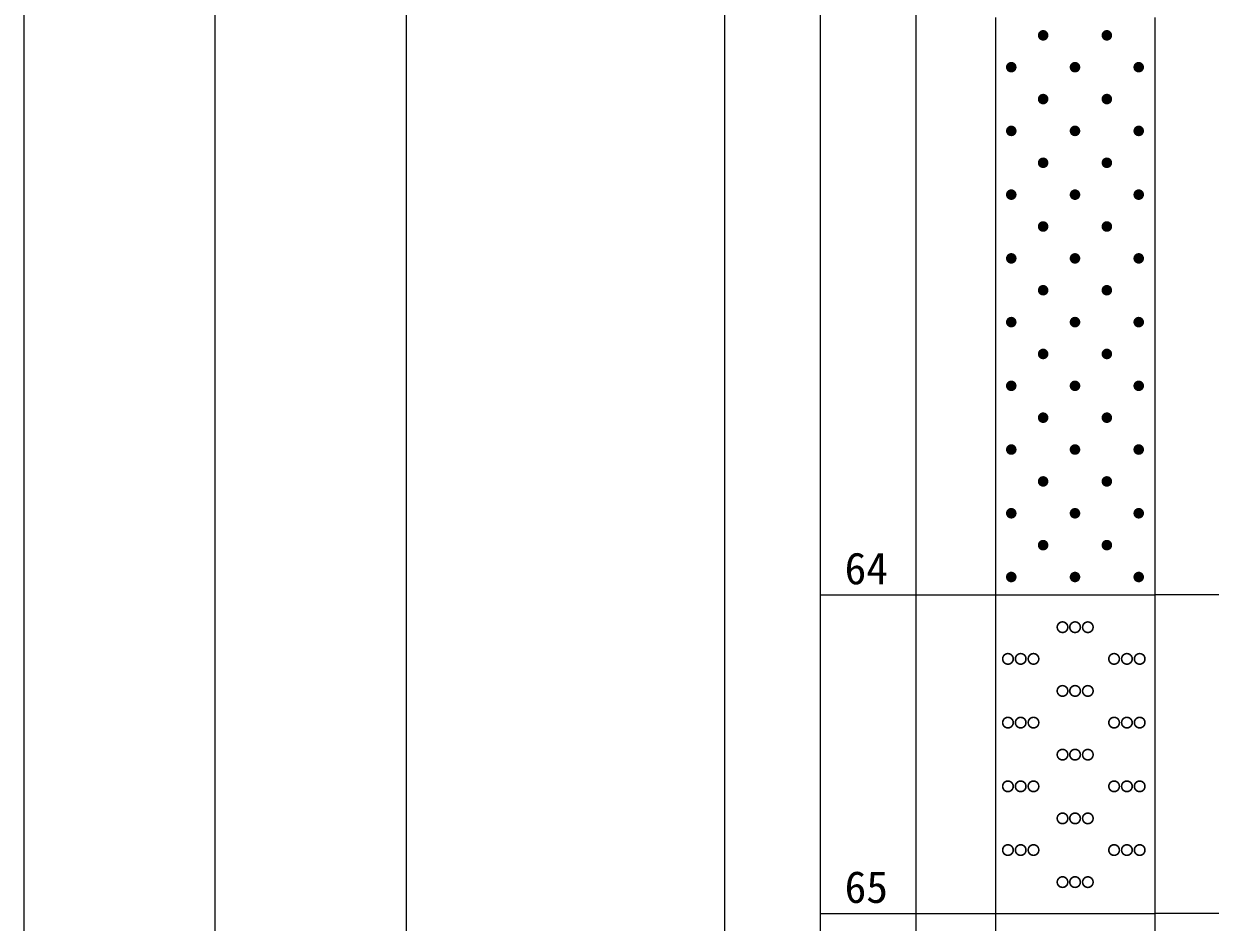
# Model space of a CAD drawing. Header units: inches. Extents: x -27 to 109, y -724 to 26.
# Drawn here: x 5.88 to 20.78, y -346.39 to -335.11 of the extents above; entities that cross this region are included whole.
import ezdxf

# ---------------------------------------------------------------- set-up
doc = ezdxf.new("R2010")
doc.units = ezdxf.units.IN
doc.header["$MEASUREMENT"] = 0
doc.layers.get('0').update_dxf_attribs({"lineweight": 0})
doc.styles.add('宋体', font='')
doc.styles.get('宋体').set_extended_font_data('宋体')

# ---------------------------------------------------------------- blocks, each defined once
blk = doc.blocks.new('lr_block_57')
at = {"true_color": 0x000000}
for points in [[(18.746, -335.276), (18.748, -335.259), (18.746, -335.242), (18.739, -335.225), (18.729, -335.212), (18.715, -335.201), (18.699, -335.194), (18.682, -335.192), (18.664, -335.194), (18.648, -335.201), (18.634, -335.212), (18.624, -335.225), (18.617, -335.242), (18.615, -335.259), (18.617, -335.276), (18.624, -335.292), (18.634, -335.306), (18.648, -335.316), (18.664, -335.323), (18.682, -335.325), (18.699, -335.323), (18.715, -335.316), (18.729, -335.306), (18.739, -335.292)], [(19.546, -335.276), (19.548, -335.259), (19.546, -335.242), (19.539, -335.225), (19.529, -335.212), (19.515, -335.201), (19.499, -335.194), (19.482, -335.192), (19.464, -335.194), (19.448, -335.201), (19.434, -335.212), (19.424, -335.225), (19.417, -335.242), (19.415, -335.259), (19.417, -335.276), (19.424, -335.292), (19.434, -335.306), (19.448, -335.316), (19.464, -335.323), (19.482, -335.325), (19.499, -335.323), (19.515, -335.316), (19.529, -335.306), (19.539, -335.292)], [(18.346, -335.676), (18.348, -335.659), (18.346, -335.642), (18.339, -335.625), (18.329, -335.612), (18.315, -335.601), (18.299, -335.594), (18.282, -335.592), (18.264, -335.594), (18.248, -335.601), (18.234, -335.612), (18.224, -335.625), (18.217, -335.642), (18.215, -335.659), (18.217, -335.676), (18.224, -335.692), (18.234, -335.706), (18.248, -335.716), (18.264, -335.723), (18.282, -335.725), (18.299, -335.723), (18.315, -335.716), (18.329, -335.706), (18.339, -335.692)], [(19.146, -335.676), (19.148, -335.659), (19.146, -335.642), (19.139, -335.625), (19.129, -335.612), (19.115, -335.601), (19.099, -335.594), (19.082, -335.592), (19.064, -335.594), (19.048, -335.601), (19.034, -335.612), (19.024, -335.625), (19.017, -335.642), (19.015, -335.659), (19.017, -335.676), (19.024, -335.692), (19.034, -335.706), (19.048, -335.716), (19.064, -335.723), (19.082, -335.725), (19.099, -335.723), (19.115, -335.716), (19.129, -335.706), (19.139, -335.692)], [(19.946, -335.676), (19.948, -335.659), (19.946, -335.642), (19.939, -335.625), (19.929, -335.612), (19.915, -335.601), (19.899, -335.594), (19.882, -335.592), (19.864, -335.594), (19.848, -335.601), (19.834, -335.612), (19.824, -335.625), (19.817, -335.642), (19.815, -335.659), (19.817, -335.676), (19.824, -335.692), (19.834, -335.706), (19.848, -335.716), (19.864, -335.723), (19.882, -335.725), (19.899, -335.723), (19.915, -335.716), (19.929, -335.706), (19.939, -335.692)], [(18.746, -336.076), (18.748, -336.059), (18.746, -336.042), (18.739, -336.025), (18.729, -336.012), (18.715, -336.001), (18.699, -335.994), (18.682, -335.992), (18.664, -335.994), (18.648, -336.001), (18.634, -336.012), (18.624, -336.025), (18.617, -336.042), (18.615, -336.059), (18.617, -336.076), (18.624, -336.092), (18.634, -336.106), (18.648, -336.116), (18.664, -336.123), (18.682, -336.125), (18.699, -336.123), (18.715, -336.116), (18.729, -336.106), (18.739, -336.092)], [(19.546, -336.076), (19.548, -336.059), (19.546, -336.042), (19.539, -336.025), (19.529, -336.012), (19.515, -336.001), (19.499, -335.994), (19.482, -335.992), (19.464, -335.994), (19.448, -336.001), (19.434, -336.012), (19.424, -336.025), (19.417, -336.042), (19.415, -336.059), (19.417, -336.076), (19.424, -336.092), (19.434, -336.106), (19.448, -336.116), (19.464, -336.123), (19.482, -336.125), (19.499, -336.123), (19.515, -336.116), (19.529, -336.106), (19.539, -336.092)], [(18.346, -336.476), (18.348, -336.459), (18.346, -336.442), (18.339, -336.425), (18.329, -336.412), (18.315, -336.401), (18.299, -336.394), (18.282, -336.392), (18.264, -336.394), (18.248, -336.401), (18.234, -336.412), (18.224, -336.425), (18.217, -336.442), (18.215, -336.459), (18.217, -336.476), (18.224, -336.492), (18.234, -336.506), (18.248, -336.516), (18.264, -336.523), (18.282, -336.525), (18.299, -336.523), (18.315, -336.516), (18.329, -336.506), (18.339, -336.492)], [(19.146, -336.476), (19.148, -336.459), (19.146, -336.442), (19.139, -336.425), (19.129, -336.412), (19.115, -336.401), (19.099, -336.394), (19.082, -336.392), (19.064, -336.394), (19.048, -336.401), (19.034, -336.412), (19.024, -336.425), (19.017, -336.442), (19.015, -336.459), (19.017, -336.476), (19.024, -336.492), (19.034, -336.506), (19.048, -336.516), (19.064, -336.523), (19.082, -336.525), (19.099, -336.523), (19.115, -336.516), (19.129, -336.506), (19.139, -336.492)], [(19.946, -336.476), (19.948, -336.459), (19.946, -336.442), (19.939, -336.425), (19.929, -336.412), (19.915, -336.401), (19.899, -336.394), (19.882, -336.392), (19.864, -336.394), (19.848, -336.401), (19.834, -336.412), (19.824, -336.425), (19.817, -336.442), (19.815, -336.459), (19.817, -336.476), (19.824, -336.492), (19.834, -336.506), (19.848, -336.516), (19.864, -336.523), (19.882, -336.525), (19.899, -336.523), (19.915, -336.516), (19.929, -336.506), (19.939, -336.492)], [(18.746, -336.876), (18.748, -336.859), (18.746, -336.842), (18.739, -336.825), (18.729, -336.812), (18.715, -336.801), (18.699, -336.794), (18.682, -336.792), (18.664, -336.794), (18.648, -336.801), (18.634, -336.812), (18.624, -336.825), (18.617, -336.842), (18.615, -336.859), (18.617, -336.876), (18.624, -336.892), (18.634, -336.906), (18.648, -336.916), (18.664, -336.923), (18.682, -336.925), (18.699, -336.923), (18.715, -336.916), (18.729, -336.906), (18.739, -336.892)], [(19.546, -336.876), (19.548, -336.859), (19.546, -336.842), (19.539, -336.825), (19.529, -336.812), (19.515, -336.801), (19.499, -336.794), (19.482, -336.792), (19.464, -336.794), (19.448, -336.801), (19.434, -336.812), (19.424, -336.825), (19.417, -336.842), (19.415, -336.859), (19.417, -336.876), (19.424, -336.892), (19.434, -336.906), (19.448, -336.916), (19.464, -336.923), (19.482, -336.925), (19.499, -336.923), (19.515, -336.916), (19.529, -336.906), (19.539, -336.892)], [(18.346, -337.276), (18.348, -337.259), (18.346, -337.242), (18.339, -337.225), (18.329, -337.212), (18.315, -337.201), (18.299, -337.194), (18.282, -337.192), (18.264, -337.194), (18.248, -337.201), (18.234, -337.212), (18.224, -337.225), (18.217, -337.242), (18.215, -337.259), (18.217, -337.276), (18.224, -337.292), (18.234, -337.306), (18.248, -337.316), (18.264, -337.323), (18.282, -337.325), (18.299, -337.323), (18.315, -337.316), (18.329, -337.306), (18.339, -337.292)], [(19.146, -337.276), (19.148, -337.259), (19.146, -337.242), (19.139, -337.225), (19.129, -337.212), (19.115, -337.201), (19.099, -337.194), (19.082, -337.192), (19.064, -337.194), (19.048, -337.201), (19.034, -337.212), (19.024, -337.225), (19.017, -337.242), (19.015, -337.259), (19.017, -337.276), (19.024, -337.292), (19.034, -337.306), (19.048, -337.316), (19.064, -337.323), (19.082, -337.325), (19.099, -337.323), (19.115, -337.316), (19.129, -337.306), (19.139, -337.292)], [(19.946, -337.276), (19.948, -337.259), (19.946, -337.242), (19.939, -337.225), (19.929, -337.212), (19.915, -337.201), (19.899, -337.194), (19.882, -337.192), (19.864, -337.194), (19.848, -337.201), (19.834, -337.212), (19.824, -337.225), (19.817, -337.242), (19.815, -337.259), (19.817, -337.276), (19.824, -337.292), (19.834, -337.306), (19.848, -337.316), (19.864, -337.323), (19.882, -337.325), (19.899, -337.323), (19.915, -337.316), (19.929, -337.306), (19.939, -337.292)], [(18.746, -337.676), (18.748, -337.659), (18.746, -337.642), (18.739, -337.625), (18.729, -337.612), (18.715, -337.601), (18.699, -337.594), (18.682, -337.592), (18.664, -337.594), (18.648, -337.601), (18.634, -337.612), (18.624, -337.625), (18.617, -337.642), (18.615, -337.659), (18.617, -337.676), (18.624, -337.692), (18.634, -337.706), (18.648, -337.716), (18.664, -337.723), (18.682, -337.725), (18.699, -337.723), (18.715, -337.716), (18.729, -337.706), (18.739, -337.692)], [(19.546, -337.676), (19.548, -337.659), (19.546, -337.642), (19.539, -337.625), (19.529, -337.612), (19.515, -337.601), (19.499, -337.594), (19.482, -337.592), (19.464, -337.594), (19.448, -337.601), (19.434, -337.612), (19.424, -337.625), (19.417, -337.642), (19.415, -337.659), (19.417, -337.676), (19.424, -337.692), (19.434, -337.706), (19.448, -337.716), (19.464, -337.723), (19.482, -337.725), (19.499, -337.723), (19.515, -337.716), (19.529, -337.706), (19.539, -337.692)], [(18.346, -338.076), (18.348, -338.059), (18.346, -338.042), (18.339, -338.025), (18.329, -338.012), (18.315, -338.001), (18.299, -337.994), (18.282, -337.992), (18.264, -337.994), (18.248, -338.001), (18.234, -338.012), (18.224, -338.025), (18.217, -338.042), (18.215, -338.059), (18.217, -338.076), (18.224, -338.092), (18.234, -338.106), (18.248, -338.116), (18.264, -338.123), (18.282, -338.125), (18.299, -338.123), (18.315, -338.116), (18.329, -338.106), (18.339, -338.092)], [(19.146, -338.076), (19.148, -338.059), (19.146, -338.042), (19.139, -338.025), (19.129, -338.012), (19.115, -338.001), (19.099, -337.994), (19.082, -337.992), (19.064, -337.994), (19.048, -338.001), (19.034, -338.012), (19.024, -338.025), (19.017, -338.042), (19.015, -338.059), (19.017, -338.076), (19.024, -338.092), (19.034, -338.106), (19.048, -338.116), (19.064, -338.123), (19.082, -338.125), (19.099, -338.123), (19.115, -338.116), (19.129, -338.106), (19.139, -338.092)], [(19.946, -338.076), (19.948, -338.059), (19.946, -338.042), (19.939, -338.025), (19.929, -338.012), (19.915, -338.001), (19.899, -337.994), (19.882, -337.992), (19.864, -337.994), (19.848, -338.001), (19.834, -338.012), (19.824, -338.025), (19.817, -338.042), (19.815, -338.059), (19.817, -338.076), (19.824, -338.092), (19.834, -338.106), (19.848, -338.116), (19.864, -338.123), (19.882, -338.125), (19.899, -338.123), (19.915, -338.116), (19.929, -338.106), (19.939, -338.092)], [(18.746, -338.476), (18.748, -338.459), (18.746, -338.442), (18.739, -338.425), (18.729, -338.412), (18.715, -338.401), (18.699, -338.394), (18.682, -338.392), (18.664, -338.394), (18.648, -338.401), (18.634, -338.412), (18.624, -338.425), (18.617, -338.442), (18.615, -338.459), (18.617, -338.476), (18.624, -338.492), (18.634, -338.506), (18.648, -338.516), (18.664, -338.523), (18.682, -338.525), (18.699, -338.523), (18.715, -338.516), (18.729, -338.506), (18.739, -338.492)], [(19.546, -338.476), (19.548, -338.459), (19.546, -338.442), (19.539, -338.425), (19.529, -338.412), (19.515, -338.401), (19.499, -338.394), (19.482, -338.392), (19.464, -338.394), (19.448, -338.401), (19.434, -338.412), (19.424, -338.425), (19.417, -338.442), (19.415, -338.459), (19.417, -338.476), (19.424, -338.492), (19.434, -338.506), (19.448, -338.516), (19.464, -338.523), (19.482, -338.525), (19.499, -338.523), (19.515, -338.516), (19.529, -338.506), (19.539, -338.492)], [(18.346, -338.876), (18.348, -338.859), (18.346, -338.842), (18.339, -338.825), (18.329, -338.812), (18.315, -338.801), (18.299, -338.794), (18.282, -338.792), (18.264, -338.794), (18.248, -338.801), (18.234, -338.812), (18.224, -338.825), (18.217, -338.842), (18.215, -338.859), (18.217, -338.876), (18.224, -338.892), (18.234, -338.906), (18.248, -338.916), (18.264, -338.923), (18.282, -338.925), (18.299, -338.923), (18.315, -338.916), (18.329, -338.906), (18.339, -338.892)], [(19.146, -338.876), (19.148, -338.859), (19.146, -338.842), (19.139, -338.825), (19.129, -338.812), (19.115, -338.801), (19.099, -338.794), (19.082, -338.792), (19.064, -338.794), (19.048, -338.801), (19.034, -338.812), (19.024, -338.825), (19.017, -338.842), (19.015, -338.859), (19.017, -338.876), (19.024, -338.892), (19.034, -338.906), (19.048, -338.916), (19.064, -338.923), (19.082, -338.925), (19.099, -338.923), (19.115, -338.916), (19.129, -338.906), (19.139, -338.892)], [(19.946, -338.876), (19.948, -338.859), (19.946, -338.842), (19.939, -338.825), (19.929, -338.812), (19.915, -338.801), (19.899, -338.794), (19.882, -338.792), (19.864, -338.794), (19.848, -338.801), (19.834, -338.812), (19.824, -338.825), (19.817, -338.842), (19.815, -338.859), (19.817, -338.876), (19.824, -338.892), (19.834, -338.906), (19.848, -338.916), (19.864, -338.923), (19.882, -338.925), (19.899, -338.923), (19.915, -338.916), (19.929, -338.906), (19.939, -338.892)], [(18.746, -339.276), (18.748, -339.259), (18.746, -339.242), (18.739, -339.225), (18.729, -339.212), (18.715, -339.201), (18.699, -339.194), (18.682, -339.192), (18.664, -339.194), (18.648, -339.201), (18.634, -339.212), (18.624, -339.225), (18.617, -339.242), (18.615, -339.259), (18.617, -339.276), (18.624, -339.292), (18.634, -339.306), (18.648, -339.316), (18.664, -339.323), (18.682, -339.325), (18.699, -339.323), (18.715, -339.316), (18.729, -339.306), (18.739, -339.292)], [(19.546, -339.276), (19.548, -339.259), (19.546, -339.242), (19.539, -339.225), (19.529, -339.212), (19.515, -339.201), (19.499, -339.194), (19.482, -339.192), (19.464, -339.194), (19.448, -339.201), (19.434, -339.212), (19.424, -339.225), (19.417, -339.242), (19.415, -339.259), (19.417, -339.276), (19.424, -339.292), (19.434, -339.306), (19.448, -339.316), (19.464, -339.323), (19.482, -339.325), (19.499, -339.323), (19.515, -339.316), (19.529, -339.306), (19.539, -339.292)], [(18.346, -339.676), (18.348, -339.659), (18.346, -339.642), (18.339, -339.625), (18.329, -339.612), (18.315, -339.601), (18.299, -339.594), (18.282, -339.592), (18.264, -339.594), (18.248, -339.601), (18.234, -339.612), (18.224, -339.625), (18.217, -339.642), (18.215, -339.659), (18.217, -339.676), (18.224, -339.692), (18.234, -339.706), (18.248, -339.716), (18.264, -339.723), (18.282, -339.725), (18.299, -339.723), (18.315, -339.716), (18.329, -339.706), (18.339, -339.692)], [(19.146, -339.676), (19.148, -339.659), (19.146, -339.642), (19.139, -339.625), (19.129, -339.612), (19.115, -339.601), (19.099, -339.594), (19.082, -339.592), (19.064, -339.594), (19.048, -339.601), (19.034, -339.612), (19.024, -339.625), (19.017, -339.642), (19.015, -339.659), (19.017, -339.676), (19.024, -339.692), (19.034, -339.706), (19.048, -339.716), (19.064, -339.723), (19.082, -339.725), (19.099, -339.723), (19.115, -339.716), (19.129, -339.706), (19.139, -339.692)], [(19.946, -339.676), (19.948, -339.659), (19.946, -339.642), (19.939, -339.625), (19.929, -339.612), (19.915, -339.601), (19.899, -339.594), (19.882, -339.592), (19.864, -339.594), (19.848, -339.601), (19.834, -339.612), (19.824, -339.625), (19.817, -339.642), (19.815, -339.659), (19.817, -339.676), (19.824, -339.692), (19.834, -339.706), (19.848, -339.716), (19.864, -339.723), (19.882, -339.725), (19.899, -339.723), (19.915, -339.716), (19.929, -339.706), (19.939, -339.692)], [(18.746, -340.076), (18.748, -340.059), (18.746, -340.042), (18.739, -340.025), (18.729, -340.012), (18.715, -340.001), (18.699, -339.994), (18.682, -339.992), (18.664, -339.994), (18.648, -340.001), (18.634, -340.012), (18.624, -340.025), (18.617, -340.042), (18.615, -340.059), (18.617, -340.076), (18.624, -340.092), (18.634, -340.106), (18.648, -340.116), (18.664, -340.123), (18.682, -340.125), (18.699, -340.123), (18.715, -340.116), (18.729, -340.106), (18.739, -340.092)], [(19.546, -340.076), (19.548, -340.059), (19.546, -340.042), (19.539, -340.025), (19.529, -340.012), (19.515, -340.001), (19.499, -339.994), (19.482, -339.992), (19.464, -339.994), (19.448, -340.001), (19.434, -340.012), (19.424, -340.025), (19.417, -340.042), (19.415, -340.059), (19.417, -340.076), (19.424, -340.092), (19.434, -340.106), (19.448, -340.116), (19.464, -340.123), (19.482, -340.125), (19.499, -340.123), (19.515, -340.116), (19.529, -340.106), (19.539, -340.092)], [(18.346, -340.476), (18.348, -340.459), (18.346, -340.442), (18.339, -340.425), (18.329, -340.412), (18.315, -340.401), (18.299, -340.394), (18.282, -340.392), (18.264, -340.394), (18.248, -340.401), (18.234, -340.412), (18.224, -340.425), (18.217, -340.442), (18.215, -340.459), (18.217, -340.476), (18.224, -340.492), (18.234, -340.506), (18.248, -340.516), (18.264, -340.523), (18.282, -340.525), (18.299, -340.523), (18.315, -340.516), (18.329, -340.506), (18.339, -340.492)], [(19.146, -340.476), (19.148, -340.459), (19.146, -340.442), (19.139, -340.425), (19.129, -340.412), (19.115, -340.401), (19.099, -340.394), (19.082, -340.392), (19.064, -340.394), (19.048, -340.401), (19.034, -340.412), (19.024, -340.425), (19.017, -340.442), (19.015, -340.459), (19.017, -340.476), (19.024, -340.492), (19.034, -340.506), (19.048, -340.516), (19.064, -340.523), (19.082, -340.525), (19.099, -340.523), (19.115, -340.516), (19.129, -340.506), (19.139, -340.492)], [(19.946, -340.476), (19.948, -340.459), (19.946, -340.442), (19.939, -340.425), (19.929, -340.412), (19.915, -340.401), (19.899, -340.394), (19.882, -340.392), (19.864, -340.394), (19.848, -340.401), (19.834, -340.412), (19.824, -340.425), (19.817, -340.442), (19.815, -340.459), (19.817, -340.476), (19.824, -340.492), (19.834, -340.506), (19.848, -340.516), (19.864, -340.523), (19.882, -340.525), (19.899, -340.523), (19.915, -340.516), (19.929, -340.506), (19.939, -340.492)], [(18.746, -340.876), (18.748, -340.859), (18.746, -340.842), (18.739, -340.825), (18.729, -340.812), (18.715, -340.801), (18.699, -340.794), (18.682, -340.792), (18.664, -340.794), (18.648, -340.801), (18.634, -340.812), (18.624, -340.825), (18.617, -340.842), (18.615, -340.859), (18.617, -340.876), (18.624, -340.892), (18.634, -340.906), (18.648, -340.916), (18.664, -340.923), (18.682, -340.925), (18.699, -340.923), (18.715, -340.916), (18.729, -340.906), (18.739, -340.892)], [(19.546, -340.876), (19.548, -340.859), (19.546, -340.842), (19.539, -340.825), (19.529, -340.812), (19.515, -340.801), (19.499, -340.794), (19.482, -340.792), (19.464, -340.794), (19.448, -340.801), (19.434, -340.812), (19.424, -340.825), (19.417, -340.842), (19.415, -340.859), (19.417, -340.876), (19.424, -340.892), (19.434, -340.906), (19.448, -340.916), (19.464, -340.923), (19.482, -340.925), (19.499, -340.923), (19.515, -340.916), (19.529, -340.906), (19.539, -340.892)], [(18.346, -341.276), (18.348, -341.259), (18.346, -341.242), (18.339, -341.225), (18.329, -341.212), (18.315, -341.201), (18.299, -341.194), (18.282, -341.192), (18.264, -341.194), (18.248, -341.201), (18.234, -341.212), (18.224, -341.225), (18.217, -341.242), (18.215, -341.259), (18.217, -341.276), (18.224, -341.292), (18.234, -341.306), (18.248, -341.316), (18.264, -341.323), (18.282, -341.325), (18.299, -341.323), (18.315, -341.316), (18.329, -341.306), (18.339, -341.292)], [(19.146, -341.276), (19.148, -341.259), (19.146, -341.242), (19.139, -341.225), (19.129, -341.212), (19.115, -341.201), (19.099, -341.194), (19.082, -341.192), (19.064, -341.194), (19.048, -341.201), (19.034, -341.212), (19.024, -341.225), (19.017, -341.242), (19.015, -341.259), (19.017, -341.276), (19.024, -341.292), (19.034, -341.306), (19.048, -341.316), (19.064, -341.323), (19.082, -341.325), (19.099, -341.323), (19.115, -341.316), (19.129, -341.306), (19.139, -341.292)], [(19.946, -341.276), (19.948, -341.259), (19.946, -341.242), (19.939, -341.225), (19.929, -341.212), (19.915, -341.201), (19.899, -341.194), (19.882, -341.192), (19.864, -341.194), (19.848, -341.201), (19.834, -341.212), (19.824, -341.225), (19.817, -341.242), (19.815, -341.259), (19.817, -341.276), (19.824, -341.292), (19.834, -341.306), (19.848, -341.316), (19.864, -341.323), (19.882, -341.325), (19.899, -341.323), (19.915, -341.316), (19.929, -341.306), (19.939, -341.292)], [(18.746, -341.676), (18.748, -341.659), (18.746, -341.642), (18.739, -341.625), (18.729, -341.612), (18.715, -341.601), (18.699, -341.594), (18.682, -341.592), (18.664, -341.594), (18.648, -341.601), (18.634, -341.612), (18.624, -341.625), (18.617, -341.642), (18.615, -341.659), (18.617, -341.676), (18.624, -341.692), (18.634, -341.706), (18.648, -341.716), (18.664, -341.723), (18.682, -341.725), (18.699, -341.723), (18.715, -341.716), (18.729, -341.706), (18.739, -341.692)], [(19.546, -341.676), (19.548, -341.659), (19.546, -341.642), (19.539, -341.625), (19.529, -341.612), (19.515, -341.601), (19.499, -341.594), (19.482, -341.592), (19.464, -341.594), (19.448, -341.601), (19.434, -341.612), (19.424, -341.625), (19.417, -341.642), (19.415, -341.659), (19.417, -341.676), (19.424, -341.692), (19.434, -341.706), (19.448, -341.716), (19.464, -341.723), (19.482, -341.725), (19.499, -341.723), (19.515, -341.716), (19.529, -341.706), (19.539, -341.692)], [(18.346, -342.076), (18.348, -342.059), (18.346, -342.042), (18.339, -342.025), (18.329, -342.012), (18.315, -342.001), (18.299, -341.994), (18.282, -341.992), (18.264, -341.994), (18.248, -342.001), (18.234, -342.012), (18.224, -342.025), (18.217, -342.042), (18.215, -342.059), (18.217, -342.076), (18.224, -342.092), (18.234, -342.106), (18.248, -342.116), (18.264, -342.123), (18.282, -342.125), (18.299, -342.123), (18.315, -342.116), (18.329, -342.106), (18.339, -342.092)], [(19.146, -342.076), (19.148, -342.059), (19.146, -342.042), (19.139, -342.025), (19.129, -342.012), (19.115, -342.001), (19.099, -341.994), (19.082, -341.992), (19.064, -341.994), (19.048, -342.001), (19.034, -342.012), (19.024, -342.025), (19.017, -342.042), (19.015, -342.059), (19.017, -342.076), (19.024, -342.092), (19.034, -342.106), (19.048, -342.116), (19.064, -342.123), (19.082, -342.125), (19.099, -342.123), (19.115, -342.116), (19.129, -342.106), (19.139, -342.092)], [(19.946, -342.076), (19.948, -342.059), (19.946, -342.042), (19.939, -342.025), (19.929, -342.012), (19.915, -342.001), (19.899, -341.994), (19.882, -341.992), (19.864, -341.994), (19.848, -342.001), (19.834, -342.012), (19.824, -342.025), (19.817, -342.042), (19.815, -342.059), (19.817, -342.076), (19.824, -342.092), (19.834, -342.106), (19.848, -342.116), (19.864, -342.123), (19.882, -342.125), (19.899, -342.123), (19.915, -342.116), (19.929, -342.106), (19.939, -342.092)]]:
    blk.add_hatch(color=18, dxfattribs=at).paths.add_polyline_path(points, flags=17)
blk = doc.blocks.new('lr_block_58')
at = {"color": 7, "const_width": 0.02}
for points in [[(18.992, -342.689), (18.989, -342.672), (18.983, -342.655), (18.972, -342.642), (18.958, -342.631), (18.942, -342.624), (18.925, -342.622), (18.908, -342.624), (18.892, -342.631), (18.878, -342.642), (18.867, -342.655), (18.86, -342.672), (18.858, -342.689), (18.86, -342.706), (18.867, -342.722), (18.878, -342.736), (18.892, -342.747), (18.908, -342.753), (18.925, -342.755), (18.942, -342.753), (18.958, -342.747), (18.972, -342.736), (18.983, -342.722), (18.989, -342.706), (18.992, -342.689)], [(19.149, -342.689), (19.147, -342.672), (19.14, -342.655), (19.13, -342.642), (19.116, -342.631), (19.1, -342.624), (19.082, -342.622), (19.065, -342.624), (19.049, -342.631), (19.035, -342.642), (19.025, -342.655), (19.018, -342.672), (19.016, -342.689), (19.018, -342.706), (19.025, -342.722), (19.035, -342.736), (19.049, -342.747), (19.065, -342.753), (19.082, -342.755), (19.1, -342.753), (19.116, -342.747), (19.13, -342.736), (19.14, -342.722), (19.147, -342.706), (19.149, -342.689)], [(19.31, -342.689), (19.307, -342.672), (19.301, -342.656), (19.29, -342.642), (19.276, -342.631), (19.26, -342.625), (19.243, -342.622), (19.226, -342.625), (19.21, -342.631), (19.196, -342.642), (19.185, -342.656), (19.179, -342.672), (19.176, -342.689), (19.179, -342.706), (19.185, -342.722), (19.196, -342.736), (19.21, -342.747), (19.226, -342.753), (19.243, -342.756), (19.26, -342.753), (19.276, -342.747), (19.29, -342.736), (19.301, -342.722), (19.307, -342.706), (19.31, -342.689)], [(18.306, -343.087), (18.304, -343.069), (18.297, -343.053), (18.286, -343.039), (18.273, -343.029), (18.256, -343.022), (18.239, -343.02), (18.222, -343.022), (18.206, -343.029), (18.192, -343.039), (18.182, -343.053), (18.175, -343.069), (18.173, -343.087), (18.175, -343.104), (18.182, -343.12), (18.192, -343.134), (18.206, -343.144), (18.222, -343.151), (18.239, -343.153), (18.256, -343.151), (18.273, -343.144), (18.286, -343.134), (18.297, -343.12), (18.304, -343.104), (18.306, -343.087)], [(18.466, -343.087), (18.464, -343.069), (18.458, -343.053), (18.447, -343.039), (18.433, -343.029), (18.417, -343.022), (18.4, -343.02), (18.383, -343.022), (18.366, -343.029), (18.353, -343.039), (18.342, -343.053), (18.335, -343.069), (18.333, -343.087), (18.335, -343.104), (18.342, -343.12), (18.353, -343.134), (18.366, -343.144), (18.383, -343.151), (18.4, -343.153), (18.417, -343.151), (18.433, -343.144), (18.447, -343.134), (18.458, -343.12), (18.464, -343.104), (18.466, -343.087)], [(18.627, -343.087), (18.625, -343.069), (18.618, -343.053), (18.608, -343.039), (18.594, -343.029), (18.578, -343.022), (18.56, -343.02), (18.543, -343.022), (18.527, -343.029), (18.513, -343.039), (18.503, -343.053), (18.496, -343.069), (18.494, -343.087), (18.496, -343.104), (18.503, -343.12), (18.513, -343.134), (18.527, -343.144), (18.543, -343.151), (18.56, -343.153), (18.578, -343.151), (18.594, -343.144), (18.608, -343.134), (18.618, -343.12), (18.625, -343.104), (18.627, -343.087)], [(19.639, -343.087), (19.637, -343.069), (19.63, -343.053), (19.62, -343.039), (19.606, -343.029), (19.59, -343.022), (19.573, -343.02), (19.555, -343.022), (19.539, -343.029), (19.525, -343.039), (19.515, -343.053), (19.508, -343.069), (19.506, -343.087), (19.508, -343.104), (19.515, -343.12), (19.525, -343.134), (19.539, -343.144), (19.555, -343.151), (19.573, -343.153), (19.59, -343.151), (19.606, -343.144), (19.62, -343.134), (19.63, -343.12), (19.637, -343.104), (19.639, -343.087)], [(19.8, -343.087), (19.798, -343.069), (19.791, -343.053), (19.78, -343.039), (19.766, -343.029), (19.75, -343.022), (19.733, -343.02), (19.716, -343.022), (19.7, -343.029), (19.686, -343.039), (19.675, -343.053), (19.669, -343.069), (19.666, -343.087), (19.669, -343.104), (19.675, -343.12), (19.686, -343.134), (19.7, -343.144), (19.716, -343.151), (19.733, -343.153), (19.75, -343.151), (19.766, -343.144), (19.78, -343.134), (19.791, -343.12), (19.798, -343.104), (19.8, -343.087)], [(19.96, -343.087), (19.958, -343.069), (19.952, -343.053), (19.941, -343.039), (19.927, -343.029), (19.911, -343.022), (19.894, -343.02), (19.877, -343.022), (19.86, -343.029), (19.847, -343.039), (19.836, -343.053), (19.829, -343.069), (19.827, -343.087), (19.829, -343.104), (19.836, -343.12), (19.847, -343.134), (19.86, -343.144), (19.877, -343.151), (19.894, -343.153), (19.911, -343.151), (19.927, -343.144), (19.941, -343.134), (19.952, -343.12), (19.958, -343.104), (19.96, -343.087)], [(18.992, -343.489), (18.989, -343.472), (18.983, -343.455), (18.972, -343.442), (18.958, -343.431), (18.942, -343.424), (18.925, -343.422), (18.908, -343.424), (18.892, -343.431), (18.878, -343.442), (18.867, -343.455), (18.86, -343.472), (18.858, -343.489), (18.86, -343.506), (18.867, -343.522), (18.878, -343.536), (18.892, -343.547), (18.908, -343.553), (18.925, -343.555), (18.942, -343.553), (18.958, -343.547), (18.972, -343.536), (18.983, -343.522), (18.989, -343.506), (18.992, -343.489)], [(19.149, -343.489), (19.147, -343.472), (19.14, -343.455), (19.13, -343.442), (19.116, -343.431), (19.1, -343.424), (19.082, -343.422), (19.065, -343.424), (19.049, -343.431), (19.035, -343.442), (19.025, -343.455), (19.018, -343.472), (19.016, -343.489), (19.018, -343.506), (19.025, -343.522), (19.035, -343.536), (19.049, -343.547), (19.065, -343.553), (19.082, -343.555), (19.1, -343.553), (19.116, -343.547), (19.13, -343.536), (19.14, -343.522), (19.147, -343.506), (19.149, -343.489)], [(19.31, -343.489), (19.307, -343.472), (19.301, -343.456), (19.29, -343.442), (19.276, -343.431), (19.26, -343.425), (19.243, -343.422), (19.226, -343.425), (19.21, -343.431), (19.196, -343.442), (19.185, -343.456), (19.179, -343.472), (19.176, -343.489), (19.179, -343.506), (19.185, -343.522), (19.196, -343.536), (19.21, -343.547), (19.226, -343.553), (19.243, -343.556), (19.26, -343.553), (19.276, -343.547), (19.29, -343.536), (19.301, -343.522), (19.307, -343.506), (19.31, -343.489)], [(18.306, -343.887), (18.304, -343.869), (18.297, -343.853), (18.286, -343.839), (18.273, -343.829), (18.256, -343.822), (18.239, -343.82), (18.222, -343.822), (18.206, -343.829), (18.192, -343.839), (18.182, -343.853), (18.175, -343.869), (18.173, -343.887), (18.175, -343.904), (18.182, -343.92), (18.192, -343.934), (18.206, -343.944), (18.222, -343.951), (18.239, -343.953), (18.256, -343.951), (18.273, -343.944), (18.286, -343.934), (18.297, -343.92), (18.304, -343.904), (18.306, -343.887)], [(18.466, -343.887), (18.464, -343.869), (18.458, -343.853), (18.447, -343.839), (18.433, -343.829), (18.417, -343.822), (18.4, -343.82), (18.383, -343.822), (18.366, -343.829), (18.353, -343.839), (18.342, -343.853), (18.335, -343.869), (18.333, -343.887), (18.335, -343.904), (18.342, -343.92), (18.353, -343.934), (18.366, -343.944), (18.383, -343.951), (18.4, -343.953), (18.417, -343.951), (18.433, -343.944), (18.447, -343.934), (18.458, -343.92), (18.464, -343.904), (18.466, -343.887)], [(18.627, -343.887), (18.625, -343.869), (18.618, -343.853), (18.608, -343.839), (18.594, -343.829), (18.578, -343.822), (18.56, -343.82), (18.543, -343.822), (18.527, -343.829), (18.513, -343.839), (18.503, -343.853), (18.496, -343.869), (18.494, -343.887), (18.496, -343.904), (18.503, -343.92), (18.513, -343.934), (18.527, -343.944), (18.543, -343.951), (18.56, -343.953), (18.578, -343.951), (18.594, -343.944), (18.608, -343.934), (18.618, -343.92), (18.625, -343.904), (18.627, -343.887)], [(19.639, -343.887), (19.637, -343.869), (19.63, -343.853), (19.62, -343.839), (19.606, -343.829), (19.59, -343.822), (19.573, -343.82), (19.555, -343.822), (19.539, -343.829), (19.525, -343.839), (19.515, -343.853), (19.508, -343.869), (19.506, -343.887), (19.508, -343.904), (19.515, -343.92), (19.525, -343.934), (19.539, -343.944), (19.555, -343.951), (19.573, -343.953), (19.59, -343.951), (19.606, -343.944), (19.62, -343.934), (19.63, -343.92), (19.637, -343.904), (19.639, -343.887)], [(19.8, -343.887), (19.798, -343.869), (19.791, -343.853), (19.78, -343.839), (19.766, -343.829), (19.75, -343.822), (19.733, -343.82), (19.716, -343.822), (19.7, -343.829), (19.686, -343.839), (19.675, -343.853), (19.669, -343.869), (19.666, -343.887), (19.669, -343.904), (19.675, -343.92), (19.686, -343.934), (19.7, -343.944), (19.716, -343.951), (19.733, -343.953), (19.75, -343.951), (19.766, -343.944), (19.78, -343.934), (19.791, -343.92), (19.798, -343.904), (19.8, -343.887)], [(19.96, -343.887), (19.958, -343.869), (19.952, -343.853), (19.941, -343.839), (19.927, -343.829), (19.911, -343.822), (19.894, -343.82), (19.877, -343.822), (19.86, -343.829), (19.847, -343.839), (19.836, -343.853), (19.829, -343.869), (19.827, -343.887), (19.829, -343.904), (19.836, -343.92), (19.847, -343.934), (19.86, -343.944), (19.877, -343.951), (19.894, -343.953), (19.911, -343.951), (19.927, -343.944), (19.941, -343.934), (19.952, -343.92), (19.958, -343.904), (19.96, -343.887)], [(18.992, -344.289), (18.989, -344.272), (18.983, -344.255), (18.972, -344.242), (18.958, -344.231), (18.942, -344.224), (18.925, -344.222), (18.908, -344.224), (18.892, -344.231), (18.878, -344.242), (18.867, -344.255), (18.86, -344.272), (18.858, -344.289), (18.86, -344.306), (18.867, -344.322), (18.878, -344.336), (18.892, -344.347), (18.908, -344.353), (18.925, -344.355), (18.942, -344.353), (18.958, -344.347), (18.972, -344.336), (18.983, -344.322), (18.989, -344.306), (18.992, -344.289)], [(19.149, -344.289), (19.147, -344.272), (19.14, -344.255), (19.13, -344.242), (19.116, -344.231), (19.1, -344.224), (19.082, -344.222), (19.065, -344.224), (19.049, -344.231), (19.035, -344.242), (19.025, -344.255), (19.018, -344.272), (19.016, -344.289), (19.018, -344.306), (19.025, -344.322), (19.035, -344.336), (19.049, -344.347), (19.065, -344.353), (19.082, -344.355), (19.1, -344.353), (19.116, -344.347), (19.13, -344.336), (19.14, -344.322), (19.147, -344.306), (19.149, -344.289)], [(19.31, -344.289), (19.307, -344.272), (19.301, -344.256), (19.29, -344.242), (19.276, -344.231), (19.26, -344.225), (19.243, -344.222), (19.226, -344.225), (19.21, -344.231), (19.196, -344.242), (19.185, -344.256), (19.179, -344.272), (19.176, -344.289), (19.179, -344.306), (19.185, -344.322), (19.196, -344.336), (19.21, -344.347), (19.226, -344.353), (19.243, -344.356), (19.26, -344.353), (19.276, -344.347), (19.29, -344.336), (19.301, -344.322), (19.307, -344.306), (19.31, -344.289)], [(18.306, -344.687), (18.304, -344.669), (18.297, -344.653), (18.286, -344.639), (18.273, -344.629), (18.256, -344.622), (18.239, -344.62), (18.222, -344.622), (18.206, -344.629), (18.192, -344.639), (18.182, -344.653), (18.175, -344.669), (18.173, -344.687), (18.175, -344.704), (18.182, -344.72), (18.192, -344.734), (18.206, -344.744), (18.222, -344.751), (18.239, -344.753), (18.256, -344.751), (18.273, -344.744), (18.286, -344.734), (18.297, -344.72), (18.304, -344.704), (18.306, -344.687)], [(18.466, -344.687), (18.464, -344.669), (18.458, -344.653), (18.447, -344.639), (18.433, -344.629), (18.417, -344.622), (18.4, -344.62), (18.383, -344.622), (18.366, -344.629), (18.353, -344.639), (18.342, -344.653), (18.335, -344.669), (18.333, -344.687), (18.335, -344.704), (18.342, -344.72), (18.353, -344.734), (18.366, -344.744), (18.383, -344.751), (18.4, -344.753), (18.417, -344.751), (18.433, -344.744), (18.447, -344.734), (18.458, -344.72), (18.464, -344.704), (18.466, -344.687)], [(18.627, -344.687), (18.625, -344.669), (18.618, -344.653), (18.608, -344.639), (18.594, -344.629), (18.578, -344.622), (18.56, -344.62), (18.543, -344.622), (18.527, -344.629), (18.513, -344.639), (18.503, -344.653), (18.496, -344.669), (18.494, -344.687), (18.496, -344.704), (18.503, -344.72), (18.513, -344.734), (18.527, -344.744), (18.543, -344.751), (18.56, -344.753), (18.578, -344.751), (18.594, -344.744), (18.608, -344.734), (18.618, -344.72), (18.625, -344.704), (18.627, -344.687)], [(19.639, -344.687), (19.637, -344.669), (19.63, -344.653), (19.62, -344.639), (19.606, -344.629), (19.59, -344.622), (19.573, -344.62), (19.555, -344.622), (19.539, -344.629), (19.525, -344.639), (19.515, -344.653), (19.508, -344.669), (19.506, -344.687), (19.508, -344.704), (19.515, -344.72), (19.525, -344.734), (19.539, -344.744), (19.555, -344.751), (19.573, -344.753), (19.59, -344.751), (19.606, -344.744), (19.62, -344.734), (19.63, -344.72), (19.637, -344.704), (19.639, -344.687)], [(19.8, -344.687), (19.798, -344.669), (19.791, -344.653), (19.78, -344.639), (19.766, -344.629), (19.75, -344.622), (19.733, -344.62), (19.716, -344.622), (19.7, -344.629), (19.686, -344.639), (19.675, -344.653), (19.669, -344.669), (19.666, -344.687), (19.669, -344.704), (19.675, -344.72), (19.686, -344.734), (19.7, -344.744), (19.716, -344.751), (19.733, -344.753), (19.75, -344.751), (19.766, -344.744), (19.78, -344.734), (19.791, -344.72), (19.798, -344.704), (19.8, -344.687)], [(19.96, -344.687), (19.958, -344.669), (19.952, -344.653), (19.941, -344.639), (19.927, -344.629), (19.911, -344.622), (19.894, -344.62), (19.877, -344.622), (19.86, -344.629), (19.847, -344.639), (19.836, -344.653), (19.829, -344.669), (19.827, -344.687), (19.829, -344.704), (19.836, -344.72), (19.847, -344.734), (19.86, -344.744), (19.877, -344.751), (19.894, -344.753), (19.911, -344.751), (19.927, -344.744), (19.941, -344.734), (19.952, -344.72), (19.958, -344.704), (19.96, -344.687)], [(18.992, -345.089), (18.989, -345.072), (18.983, -345.055), (18.972, -345.042), (18.958, -345.031), (18.942, -345.024), (18.925, -345.022), (18.908, -345.024), (18.892, -345.031), (18.878, -345.042), (18.867, -345.055), (18.86, -345.072), (18.858, -345.089), (18.86, -345.106), (18.867, -345.122), (18.878, -345.136), (18.892, -345.147), (18.908, -345.153), (18.925, -345.155), (18.942, -345.153), (18.958, -345.147), (18.972, -345.136), (18.983, -345.122), (18.989, -345.106), (18.992, -345.089)], [(19.149, -345.089), (19.147, -345.072), (19.14, -345.055), (19.13, -345.042), (19.116, -345.031), (19.1, -345.024), (19.082, -345.022), (19.065, -345.024), (19.049, -345.031), (19.035, -345.042), (19.025, -345.055), (19.018, -345.072), (19.016, -345.089), (19.018, -345.106), (19.025, -345.122), (19.035, -345.136), (19.049, -345.147), (19.065, -345.153), (19.082, -345.155), (19.1, -345.153), (19.116, -345.147), (19.13, -345.136), (19.14, -345.122), (19.147, -345.106), (19.149, -345.089)], [(19.31, -345.089), (19.307, -345.072), (19.301, -345.056), (19.29, -345.042), (19.276, -345.031), (19.26, -345.025), (19.243, -345.022), (19.226, -345.025), (19.21, -345.031), (19.196, -345.042), (19.185, -345.056), (19.179, -345.072), (19.176, -345.089), (19.179, -345.106), (19.185, -345.122), (19.196, -345.136), (19.21, -345.147), (19.226, -345.153), (19.243, -345.156), (19.26, -345.153), (19.276, -345.147), (19.29, -345.136), (19.301, -345.122), (19.307, -345.106), (19.31, -345.089)], [(18.306, -345.487), (18.304, -345.469), (18.297, -345.453), (18.286, -345.439), (18.273, -345.429), (18.256, -345.422), (18.239, -345.42), (18.222, -345.422), (18.206, -345.429), (18.192, -345.439), (18.182, -345.453), (18.175, -345.469), (18.173, -345.487), (18.175, -345.504), (18.182, -345.52), (18.192, -345.534), (18.206, -345.544), (18.222, -345.551), (18.239, -345.553), (18.256, -345.551), (18.273, -345.544), (18.286, -345.534), (18.297, -345.52), (18.304, -345.504), (18.306, -345.487)], [(18.466, -345.487), (18.464, -345.469), (18.458, -345.453), (18.447, -345.439), (18.433, -345.429), (18.417, -345.422), (18.4, -345.42), (18.383, -345.422), (18.366, -345.429), (18.353, -345.439), (18.342, -345.453), (18.335, -345.469), (18.333, -345.487), (18.335, -345.504), (18.342, -345.52), (18.353, -345.534), (18.366, -345.544), (18.383, -345.551), (18.4, -345.553), (18.417, -345.551), (18.433, -345.544), (18.447, -345.534), (18.458, -345.52), (18.464, -345.504), (18.466, -345.487)], [(18.627, -345.487), (18.625, -345.469), (18.618, -345.453), (18.608, -345.439), (18.594, -345.429), (18.578, -345.422), (18.56, -345.42), (18.543, -345.422), (18.527, -345.429), (18.513, -345.439), (18.503, -345.453), (18.496, -345.469), (18.494, -345.487), (18.496, -345.504), (18.503, -345.52), (18.513, -345.534), (18.527, -345.544), (18.543, -345.551), (18.56, -345.553), (18.578, -345.551), (18.594, -345.544), (18.608, -345.534), (18.618, -345.52), (18.625, -345.504), (18.627, -345.487)], [(19.639, -345.487), (19.637, -345.469), (19.63, -345.453), (19.62, -345.439), (19.606, -345.429), (19.59, -345.422), (19.573, -345.42), (19.555, -345.422), (19.539, -345.429), (19.525, -345.439), (19.515, -345.453), (19.508, -345.469), (19.506, -345.487), (19.508, -345.504), (19.515, -345.52), (19.525, -345.534), (19.539, -345.544), (19.555, -345.551), (19.573, -345.553), (19.59, -345.551), (19.606, -345.544), (19.62, -345.534), (19.63, -345.52), (19.637, -345.504), (19.639, -345.487)], [(19.8, -345.487), (19.798, -345.469), (19.791, -345.453), (19.78, -345.439), (19.766, -345.429), (19.75, -345.422), (19.733, -345.42), (19.716, -345.422), (19.7, -345.429), (19.686, -345.439), (19.675, -345.453), (19.669, -345.469), (19.666, -345.487), (19.669, -345.504), (19.675, -345.52), (19.686, -345.534), (19.7, -345.544), (19.716, -345.551), (19.733, -345.553), (19.75, -345.551), (19.766, -345.544), (19.78, -345.534), (19.791, -345.52), (19.798, -345.504), (19.8, -345.487)], [(19.96, -345.487), (19.958, -345.469), (19.952, -345.453), (19.941, -345.439), (19.927, -345.429), (19.911, -345.422), (19.894, -345.42), (19.877, -345.422), (19.86, -345.429), (19.847, -345.439), (19.836, -345.453), (19.829, -345.469), (19.827, -345.487), (19.829, -345.504), (19.836, -345.52), (19.847, -345.534), (19.86, -345.544), (19.877, -345.551), (19.894, -345.553), (19.911, -345.551), (19.927, -345.544), (19.941, -345.534), (19.952, -345.52), (19.958, -345.504), (19.96, -345.487)], [(18.992, -345.889), (18.989, -345.872), (18.983, -345.855), (18.972, -345.842), (18.958, -345.831), (18.942, -345.824), (18.925, -345.822), (18.908, -345.824), (18.892, -345.831), (18.878, -345.842), (18.867, -345.855), (18.86, -345.872), (18.858, -345.889), (18.86, -345.906), (18.867, -345.922), (18.878, -345.936), (18.892, -345.947), (18.908, -345.953), (18.925, -345.955), (18.942, -345.953), (18.958, -345.947), (18.972, -345.936), (18.983, -345.922), (18.989, -345.906), (18.992, -345.889)], [(19.149, -345.889), (19.147, -345.872), (19.14, -345.855), (19.13, -345.842), (19.116, -345.831), (19.1, -345.824), (19.082, -345.822), (19.065, -345.824), (19.049, -345.831), (19.035, -345.842), (19.025, -345.855), (19.018, -345.872), (19.016, -345.889), (19.018, -345.906), (19.025, -345.922), (19.035, -345.936), (19.049, -345.947), (19.065, -345.953), (19.082, -345.955), (19.1, -345.953), (19.116, -345.947), (19.13, -345.936), (19.14, -345.922), (19.147, -345.906), (19.149, -345.889)], [(19.31, -345.889), (19.307, -345.872), (19.301, -345.856), (19.29, -345.842), (19.276, -345.831), (19.26, -345.825), (19.243, -345.822), (19.226, -345.825), (19.21, -345.831), (19.196, -345.842), (19.185, -345.856), (19.179, -345.872), (19.176, -345.889), (19.179, -345.906), (19.185, -345.922), (19.196, -345.936), (19.21, -345.947), (19.226, -345.953), (19.243, -345.956), (19.26, -345.953), (19.276, -345.947), (19.29, -345.936), (19.301, -345.922), (19.307, -345.906), (19.31, -345.889)]]:
    blk.add_lwpolyline(points, dxfattribs=at)

msp = doc.modelspace()

# ---------------------------------------------------------------- linework, layer by layer
at = {"linetype": 'Continuous', "lineweight": 15}
for p, q in [((5.882, 0.896), (5.882, -693.554)), ((8.282, 0.896), (8.282, -693.554)), ((10.682, 0.896), (10.682, -693.554)), ((14.682, 0.896), (14.682, -693.554)), ((15.882, 0.896), (15.882, -693.554)), ((17.082, 0.896), (17.082, -693.554)), ((18.082, -335.034), (18.082, -342.284)), ((20.082, -335.034), (20.082, -342.284)), ((15.882, -342.284), (17.082, -342.284)), ((17.082, -342.284), (18.082, -342.284)), ((18.082, -342.284), (20.082, -342.284)), ((18.082, -342.284), (18.082, -346.284)), ((21.082, -342.284), (20.082, -342.284)), ((20.082, -342.284), (20.082, -346.284)), ((15.882, -346.284), (17.082, -346.284)), ((17.082, -346.284), (18.082, -346.284)), ((18.082, -346.284), (20.082, -346.284)), ((18.082, -346.284), (18.082, -354.454)), ((21.082, -346.284), (20.082, -346.284)), ((20.082, -346.284), (20.082, -354.454))]:
    msp.add_line(p, q, dxfattribs=at)

# ---------------------------------------------------------------- block references
at = {"color": 7}
for name in ['lr_block_57', 'lr_block_58']:
    msp.add_blockref(name, (0, 0), dxfattribs=at)

# ---------------------------------------------------------------- texts
at = {"style": '宋体'}
for s, p in [('64', (16.189, -342.15)), ('65', (16.189, -346.15))]:
    msp.add_text(s, height=0.4, dxfattribs=at).set_placement(p)

doc.saveas('drawing.dxf')
